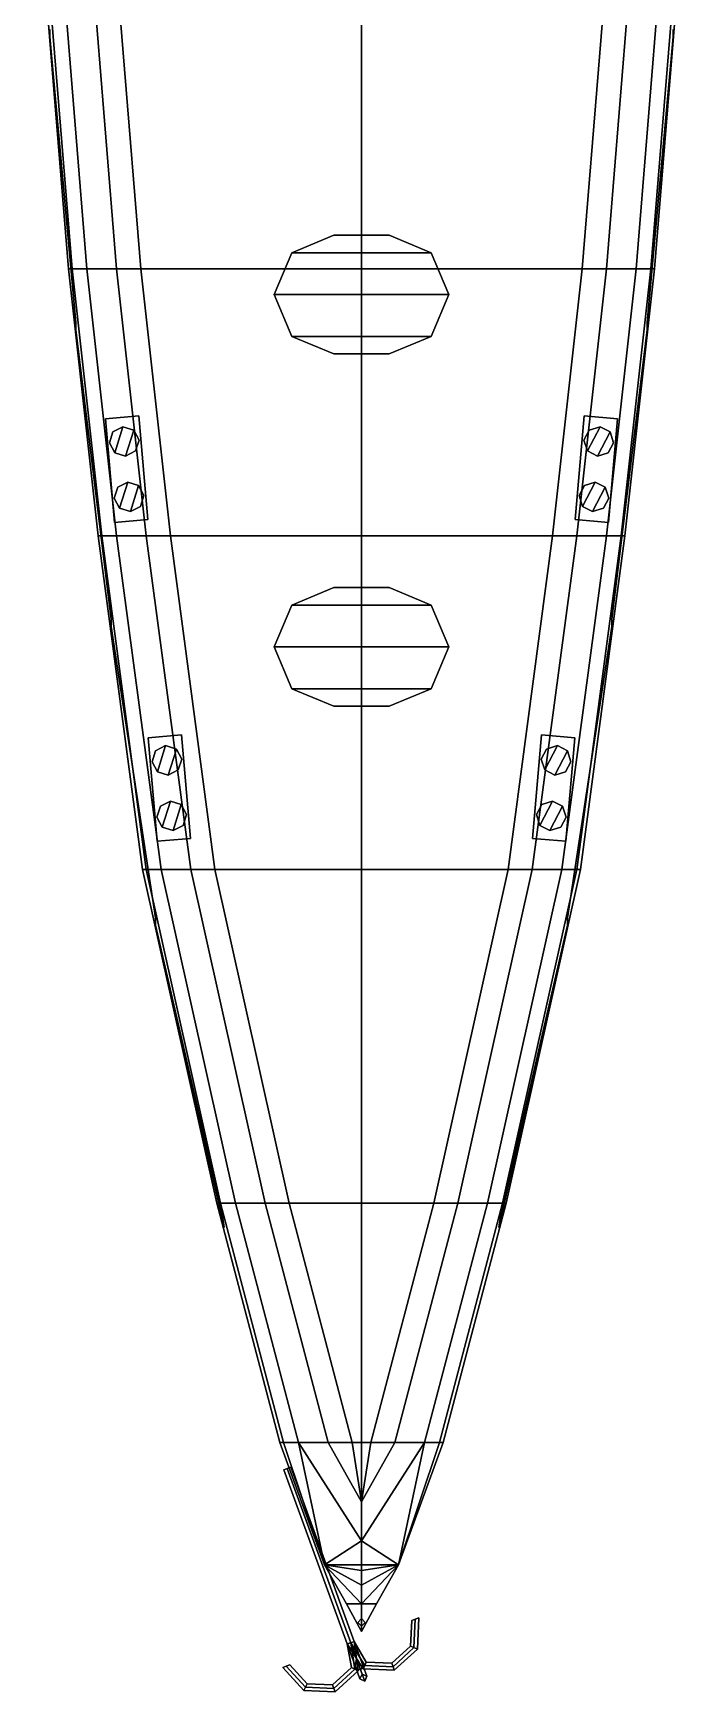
# Model space of a CAD drawing. Header units: millimetres. Extents: x -12 to 2, y -32 to 13.
# Drawn here: x -1.77 to 1.77, y -15.47 to -6.53 of the extents above; entities that cross this region are included whole.
import ezdxf

# ---------------------------------------------------------------- set-up
doc = ezdxf.new("R2010")
doc.units = ezdxf.units.MM
doc.layers.add('railings', color=6, linetype='Continuous')
doc.layers.add('underwater', color=1, linetype='Continuous')

msp = doc.modelspace()

# ---------------------------------------------------------------- linework, layer by layer
for points in [[(-1.77, -5.47), (-1.58, -7.8), (-1.58, -7.8, 0.9), (-1.77, -5.47, 0.9)], [(-1.77, -5.47, 0.9), (-1.58, -7.8, 0.9), (1.58, -7.8, 0.9), (1.77, -5.47, 0.9)], [(1.77, -5.47, 0.9), (1.58, -7.8, 0.9), (1.58, -7.8), (1.77, -5.47)], [(-0.3763, -7.7137, 1), (0.3763, -7.7137, 1), (0.15, -7.62, 1), (-0.15, -7.62, 1)], [(-0.3763, -7.7137, 1), (-0.15, -7.62, 1), (-0.15, -7.62, 0.9), (-0.3763, -7.7137, 0.9)], [(-0.15, -7.62, 1), (0.15, -7.62, 1), (0.15, -7.62, 0.9), (-0.15, -7.62, 0.9)], [(0.15, -7.62, 1), (0.3763, -7.7137, 1), (0.3763, -7.7137, 0.9), (0.15, -7.62, 0.9)], [(-0.47, -7.94, 1), (0.47, -7.94, 1), (0.3763, -7.7137, 1), (-0.3763, -7.7137, 1)], [(-0.47, -7.94, 1), (-0.3763, -7.7137, 1), (-0.3763, -7.7137, 0.9), (-0.47, -7.94, 0.9)], [(0.3763, -7.7137, 1), (0.47, -7.94, 1), (0.47, -7.94, 0.9), (0.3763, -7.7137, 0.9)], [(-1.58, -7.8), (-1.42, -9.24), (-1.42, -9.24, 0.9), (-1.58, -7.8, 0.9)], [(-1.58, -7.8, 0.9), (-1.42, -9.24, 0.9), (1.42, -9.24, 0.9), (1.58, -7.8, 0.9)], [(1.58, -7.8, 0.9), (1.42, -9.24, 0.9), (1.42, -9.24), (1.58, -7.8)], [(-0.3763, -8.1663, 1), (0.3763, -8.1663, 1), (0.47, -7.94, 1), (-0.47, -7.94, 1)], [(-0.3763, -8.1663, 1), (-0.47, -7.94, 1), (-0.47, -7.94, 0.9), (-0.3763, -8.1663, 0.9)], [(0.47, -7.94, 1), (0.3763, -8.1663, 1), (0.3763, -8.1663, 0.9), (0.47, -7.94, 0.9)], [(-0.15, -8.26, 1), (0.15, -8.26, 1), (0.3763, -8.1663, 1), (-0.3763, -8.1663, 1)], [(-0.15, -8.26, 1), (-0.3763, -8.1663, 1), (-0.3763, -8.1663, 0.9), (-0.15, -8.26, 0.9)], [(0.3763, -8.1663, 1), (0.15, -8.26, 1), (0.15, -8.26, 0.9), (0.3763, -8.1663, 0.9)], [(0.15, -8.26, 1), (-0.15, -8.26, 1), (-0.15, -8.26, 0.9), (0.15, -8.26, 0.9)], [(-1.38, -8.61, 0.93), (-1.3312, -9.1679, 0.93), (-1.1519, -9.1522, 0.93), (-1.2007, -8.5943, 0.93)], [(-1.2007, -8.5943, 0.93), (-1.2007, -8.5943, 0.9), (-1.38, -8.61, 0.9), (-1.38, -8.61, 0.93)], [(-1.38, -8.61, 0.9), (-1.3312, -9.1679, 0.9), (-1.3312, -9.1679, 0.93), (-1.38, -8.61, 0.93)], [(-1.3403, -8.6802, 1.03), (-1.3587, -8.7386, 1.03), (-1.3304, -8.7929, 1.03), (-1.286, -8.652, 1.03)], [(-1.286, -8.652, 0.93), (-1.3403, -8.6802, 0.93), (-1.3403, -8.6802, 1.03), (-1.286, -8.652, 1.03)], [(-1.286, -8.652, 1.03), (-1.3304, -8.7929, 1.03), (-1.272, -8.8114, 1.03), (-1.2276, -8.6704, 1.03)], [(-1.2276, -8.6704, 0.93), (-1.286, -8.652, 0.93), (-1.286, -8.652, 1.03), (-1.2276, -8.6704, 1.03)], [(-1.2276, -8.6704, 1.03), (-1.272, -8.8114, 1.03), (-1.2177, -8.7831, 1.03), (-1.1993, -8.7247, 1.03)], [(-1.1993, -8.7247, 0.93), (-1.2276, -8.6704, 0.93), (-1.2276, -8.6704, 1.03), (-1.1993, -8.7247, 1.03)], [(-1.1519, -9.1522, 0.93), (-1.1519, -9.1522, 0.9), (-1.2007, -8.5943, 0.9), (-1.2007, -8.5943, 0.93)], [(1.2007, -8.5943, 0.9), (1.1519, -9.1522, 0.9), (1.1519, -9.1522, 0.93), (1.2007, -8.5943, 0.93)], [(1.2007, -8.5943, 0.93), (1.1519, -9.1522, 0.93), (1.3312, -9.1679, 0.93), (1.38, -8.61, 0.93)], [(1.2276, -8.6704, 1.03), (1.1993, -8.7247, 1.03), (1.2177, -8.7831, 1.03), (1.286, -8.652, 1.03)], [(1.2276, -8.6704, 0.93), (1.1993, -8.7247, 0.93), (1.1993, -8.7247, 1.03), (1.2276, -8.6704, 1.03)], [(1.38, -8.61, 0.93), (1.38, -8.61, 0.9), (1.2007, -8.5943, 0.9), (1.2007, -8.5943, 0.93)], [(1.286, -8.652, 1.03), (1.2177, -8.7831, 1.03), (1.272, -8.8114, 1.03), (1.3403, -8.6802, 1.03)], [(1.286, -8.652, 0.93), (1.2276, -8.6704, 0.93), (1.2276, -8.6704, 1.03), (1.286, -8.652, 1.03)], [(1.3403, -8.6802, 0.93), (1.286, -8.652, 0.93), (1.286, -8.652, 1.03), (1.3403, -8.6802, 1.03)], [(1.3312, -9.1679, 0.93), (1.3312, -9.1679, 0.9), (1.38, -8.61, 0.9), (1.38, -8.61, 0.93)], [(-1.3403, -8.6802, 0.93), (-1.3587, -8.7386, 0.93), (-1.3587, -8.7386, 1.03), (-1.3403, -8.6802, 1.03)], [(-1.3587, -8.7386, 0.93), (-1.3304, -8.7929, 0.93), (-1.3304, -8.7929, 1.03), (-1.3587, -8.7386, 1.03)], [(-1.2177, -8.7831, 0.93), (-1.1993, -8.7247, 0.93), (-1.1993, -8.7247, 1.03), (-1.2177, -8.7831, 1.03)], [(1.1993, -8.7247, 0.93), (1.2177, -8.7831, 0.93), (1.2177, -8.7831, 1.03), (1.1993, -8.7247, 1.03)], [(1.3403, -8.6802, 1.03), (1.272, -8.8114, 1.03), (1.3304, -8.7929, 1.03), (1.3587, -8.7386, 1.03)], [(1.3304, -8.7929, 0.93), (1.3587, -8.7386, 0.93), (1.3587, -8.7386, 1.03), (1.3304, -8.7929, 1.03)], [(1.3587, -8.7386, 0.93), (1.3403, -8.6802, 0.93), (1.3403, -8.6802, 1.03), (1.3587, -8.7386, 1.03)], [(-1.3304, -8.7929, 0.93), (-1.272, -8.8114, 0.93), (-1.272, -8.8114, 1.03), (-1.3304, -8.7929, 1.03)], [(-1.272, -8.8114, 0.93), (-1.2177, -8.7831, 0.93), (-1.2177, -8.7831, 1.03), (-1.272, -8.8114, 1.03)], [(1.2177, -8.7831, 0.93), (1.272, -8.8114, 0.93), (1.272, -8.8114, 1.03), (1.2177, -8.7831, 1.03)], [(1.272, -8.8114, 0.93), (1.3304, -8.7929, 0.93), (1.3304, -8.7929, 1.03), (1.272, -8.8114, 1.03)], [(-1.3141, -8.9791, 1.03), (-1.3326, -9.0375, 1.03), (-1.3043, -9.0918, 1.03), (-1.2598, -8.9508, 1.03)], [(-1.3141, -8.9791, 0.93), (-1.3326, -9.0375, 0.93), (-1.3326, -9.0375, 1.03), (-1.3141, -8.9791, 1.03)], [(-1.2598, -8.9508, 0.93), (-1.3141, -8.9791, 0.93), (-1.3141, -8.9791, 1.03), (-1.2598, -8.9508, 1.03)], [(-1.2598, -8.9508, 1.03), (-1.3043, -9.0918, 1.03), (-1.2459, -9.1102, 1.03), (-1.2014, -8.9692, 1.03)], [(-1.2014, -8.9692, 0.93), (-1.2598, -8.9508, 0.93), (-1.2598, -8.9508, 1.03), (-1.2014, -8.9692, 1.03)], [(-1.2014, -8.9692, 1.03), (-1.2459, -9.1102, 1.03), (-1.1916, -9.0819, 1.03), (-1.1732, -9.0235, 1.03)], [(-1.1732, -9.0235, 0.93), (-1.2014, -8.9692, 0.93), (-1.2014, -8.9692, 1.03), (-1.1732, -9.0235, 1.03)], [(-1.1916, -9.0819, 0.93), (-1.1732, -9.0235, 0.93), (-1.1732, -9.0235, 1.03), (-1.1916, -9.0819, 1.03)], [(1.2014, -8.9692, 1.03), (1.1732, -9.0235, 1.03), (1.1916, -9.0819, 1.03), (1.2598, -8.9508, 1.03)], [(1.2014, -8.9692, 0.93), (1.1732, -9.0235, 0.93), (1.1732, -9.0235, 1.03), (1.2014, -8.9692, 1.03)], [(1.1732, -9.0235, 0.93), (1.1916, -9.0819, 0.93), (1.1916, -9.0819, 1.03), (1.1732, -9.0235, 1.03)], [(1.2598, -8.9508, 1.03), (1.1916, -9.0819, 1.03), (1.2459, -9.1102, 1.03), (1.3141, -8.9791, 1.03)], [(1.2598, -8.9508, 0.93), (1.2014, -8.9692, 0.93), (1.2014, -8.9692, 1.03), (1.2598, -8.9508, 1.03)], [(1.3141, -8.9791, 1.03), (1.2459, -9.1102, 1.03), (1.3043, -9.0918, 1.03), (1.3326, -9.0375, 1.03)], [(1.3141, -8.9791, 0.93), (1.2598, -8.9508, 0.93), (1.2598, -8.9508, 1.03), (1.3141, -8.9791, 1.03)], [(1.3326, -9.0375, 0.93), (1.3141, -8.9791, 0.93), (1.3141, -8.9791, 1.03), (1.3326, -9.0375, 1.03)], [(-1.3326, -9.0375, 0.93), (-1.3043, -9.0918, 0.93), (-1.3043, -9.0918, 1.03), (-1.3326, -9.0375, 1.03)], [(-1.3043, -9.0918, 0.93), (-1.2459, -9.1102, 0.93), (-1.2459, -9.1102, 1.03), (-1.3043, -9.0918, 1.03)], [(-1.2459, -9.1102, 0.93), (-1.1916, -9.0819, 0.93), (-1.1916, -9.0819, 1.03), (-1.2459, -9.1102, 1.03)], [(1.1916, -9.0819, 0.93), (1.2459, -9.1102, 0.93), (1.2459, -9.1102, 1.03), (1.1916, -9.0819, 1.03)], [(1.2459, -9.1102, 0.93), (1.3043, -9.0918, 0.93), (1.3043, -9.0918, 1.03), (1.2459, -9.1102, 1.03)], [(1.3043, -9.0918, 0.93), (1.3326, -9.0375, 0.93), (1.3326, -9.0375, 1.03), (1.3043, -9.0918, 1.03)], [(-1.3312, -9.1679, 0.93), (-1.3312, -9.1679, 0.9), (-1.1519, -9.1522, 0.9), (-1.1519, -9.1522, 0.93)], [(1.1519, -9.1522, 0.93), (1.1519, -9.1522, 0.9), (1.3312, -9.1679, 0.9), (1.3312, -9.1679, 0.93)], [(-1.42, -9.24), (-1.18, -11.04), (-1.18, -11.04, 0.9), (-1.42, -9.24, 0.9)], [(-1.42, -9.24, 0.9), (-1.18, -11.04, 0.9), (1.18, -11.04, 0.9), (1.42, -9.24, 0.9)], [(1.42, -9.24, 0.9), (1.18, -11.04, 0.9), (1.18, -11.04), (1.42, -9.24)], [(-0.3763, -9.6137, 1), (-0.15, -9.52, 1), (-0.15, -9.52, 0.9), (-0.3763, -9.6137, 0.9)], [(-0.3763, -9.6137, 1), (0.3763, -9.6137, 1), (0.15, -9.52, 1), (-0.15, -9.52, 1)], [(-0.15, -9.52, 1), (0.15, -9.52, 1), (0.15, -9.52, 0.9), (-0.15, -9.52, 0.9)], [(0.15, -9.52, 1), (0.3763, -9.6137, 1), (0.3763, -9.6137, 0.9), (0.15, -9.52, 0.9)], [(-0.47, -9.84, 1), (-0.3763, -9.6137, 1), (-0.3763, -9.6137, 0.9), (-0.47, -9.84, 0.9)], [(-0.47, -9.84, 1), (0.47, -9.84, 1), (0.3763, -9.6137, 1), (-0.3763, -9.6137, 1)], [(0.3763, -9.6137, 1), (0.47, -9.84, 1), (0.47, -9.84, 0.9), (0.3763, -9.6137, 0.9)], [(-0.3763, -10.0663, 1), (-0.47, -9.84, 1), (-0.47, -9.84, 0.9), (-0.3763, -10.0663, 0.9)], [(-0.3763, -10.0663, 1), (0.3763, -10.0663, 1), (0.47, -9.84, 1), (-0.47, -9.84, 1)], [(0.47, -9.84, 1), (0.3763, -10.0663, 1), (0.3763, -10.0663, 0.9), (0.47, -9.84, 0.9)], [(-0.15, -10.16, 1), (-0.3763, -10.0663, 1), (-0.3763, -10.0663, 0.9), (-0.15, -10.16, 0.9)], [(-0.15, -10.16, 1), (0.15, -10.16, 1), (0.3763, -10.0663, 1), (-0.3763, -10.0663, 1)], [(0.3763, -10.0663, 1), (0.15, -10.16, 1), (0.15, -10.16, 0.9), (0.3763, -10.0663, 0.9)], [(0.15, -10.16, 1), (-0.15, -10.16, 1), (-0.15, -10.16, 0.9), (0.15, -10.16, 0.9)], [(-1.15, -10.33, 0.93), (-1.1012, -10.8879, 0.93), (-0.9219, -10.8722, 0.93), (-0.9707, -10.3143, 0.93)], [(-0.9707, -10.3143, 0.93), (-0.9707, -10.3143, 0.9), (-1.15, -10.33, 0.9), (-1.15, -10.33, 0.93)], [(-1.15, -10.33, 0.9), (-1.1012, -10.8879, 0.9), (-1.1012, -10.8879, 0.93), (-1.15, -10.33, 0.93)], [(-1.1103, -10.4002, 1.03), (-1.1287, -10.4586, 1.03), (-1.1004, -10.5129, 1.03), (-1.056, -10.372, 1.03)], [(-1.056, -10.372, 0.93), (-1.1103, -10.4002, 0.93), (-1.1103, -10.4002, 1.03), (-1.056, -10.372, 1.03)], [(-1.056, -10.372, 1.03), (-1.1004, -10.5129, 1.03), (-1.042, -10.5314, 1.03), (-0.9976, -10.3904, 1.03)], [(-0.9976, -10.3904, 0.93), (-1.056, -10.372, 0.93), (-1.056, -10.372, 1.03), (-0.9976, -10.3904, 1.03)], [(-0.9219, -10.8722, 0.93), (-0.9219, -10.8722, 0.9), (-0.9707, -10.3143, 0.9), (-0.9707, -10.3143, 0.93)], [(0.9707, -10.3143, 0.9), (0.9219, -10.8722, 0.9), (0.9219, -10.8722, 0.93), (0.9707, -10.3143, 0.93)], [(0.9707, -10.3143, 0.93), (0.9219, -10.8722, 0.93), (1.1012, -10.8879, 0.93), (1.15, -10.33, 0.93)], [(0.9976, -10.3904, 1.03), (0.9693, -10.4447, 1.03), (0.9877, -10.5031, 1.03), (1.056, -10.372, 1.03)], [(1.15, -10.33, 0.93), (1.15, -10.33, 0.9), (0.9707, -10.3143, 0.9), (0.9707, -10.3143, 0.93)], [(1.056, -10.372, 1.03), (0.9877, -10.5031, 1.03), (1.042, -10.5314, 1.03), (1.1103, -10.4002, 1.03)], [(1.056, -10.372, 0.93), (0.9976, -10.3904, 0.93), (0.9976, -10.3904, 1.03), (1.056, -10.372, 1.03)], [(1.1103, -10.4002, 0.93), (1.056, -10.372, 0.93), (1.056, -10.372, 1.03), (1.1103, -10.4002, 1.03)], [(1.1012, -10.8879, 0.93), (1.1012, -10.8879, 0.9), (1.15, -10.33, 0.9), (1.15, -10.33, 0.93)], [(-1.1103, -10.4002, 0.93), (-1.1287, -10.4586, 0.93), (-1.1287, -10.4586, 1.03), (-1.1103, -10.4002, 1.03)], [(-1.1287, -10.4586, 0.93), (-1.1004, -10.5129, 0.93), (-1.1004, -10.5129, 1.03), (-1.1287, -10.4586, 1.03)], [(-0.9976, -10.3904, 1.03), (-1.042, -10.5314, 1.03), (-0.9877, -10.5031, 1.03), (-0.9693, -10.4447, 1.03)], [(-0.9693, -10.4447, 0.93), (-0.9976, -10.3904, 0.93), (-0.9976, -10.3904, 1.03), (-0.9693, -10.4447, 1.03)], [(-0.9877, -10.5031, 0.93), (-0.9693, -10.4447, 0.93), (-0.9693, -10.4447, 1.03), (-0.9877, -10.5031, 1.03)], [(0.9976, -10.3904, 0.93), (0.9693, -10.4447, 0.93), (0.9693, -10.4447, 1.03), (0.9976, -10.3904, 1.03)], [(0.9693, -10.4447, 0.93), (0.9877, -10.5031, 0.93), (0.9877, -10.5031, 1.03), (0.9693, -10.4447, 1.03)], [(1.1103, -10.4002, 1.03), (1.042, -10.5314, 1.03), (1.1004, -10.5129, 1.03), (1.1287, -10.4586, 1.03)], [(1.1004, -10.5129, 0.93), (1.1287, -10.4586, 0.93), (1.1287, -10.4586, 1.03), (1.1004, -10.5129, 1.03)], [(1.1287, -10.4586, 0.93), (1.1103, -10.4002, 0.93), (1.1103, -10.4002, 1.03), (1.1287, -10.4586, 1.03)], [(-1.1004, -10.5129, 0.93), (-1.042, -10.5314, 0.93), (-1.042, -10.5314, 1.03), (-1.1004, -10.5129, 1.03)], [(-1.042, -10.5314, 0.93), (-0.9877, -10.5031, 0.93), (-0.9877, -10.5031, 1.03), (-1.042, -10.5314, 1.03)], [(0.9877, -10.5031, 0.93), (1.042, -10.5314, 0.93), (1.042, -10.5314, 1.03), (0.9877, -10.5031, 1.03)], [(1.042, -10.5314, 0.93), (1.1004, -10.5129, 0.93), (1.1004, -10.5129, 1.03), (1.042, -10.5314, 1.03)], [(-1.0841, -10.6991, 1.03), (-1.1026, -10.7575, 1.03), (-1.0743, -10.8118, 1.03), (-1.0298, -10.6708, 1.03)], [(-1.0841, -10.6991, 0.93), (-1.1026, -10.7575, 0.93), (-1.1026, -10.7575, 1.03), (-1.0841, -10.6991, 1.03)], [(-1.0298, -10.6708, 0.93), (-1.0841, -10.6991, 0.93), (-1.0841, -10.6991, 1.03), (-1.0298, -10.6708, 1.03)], [(-1.0298, -10.6708, 1.03), (-1.0743, -10.8118, 1.03), (-1.0159, -10.8302, 1.03), (-0.9714, -10.6892, 1.03)], [(-0.9714, -10.6892, 0.93), (-1.0298, -10.6708, 0.93), (-1.0298, -10.6708, 1.03), (-0.9714, -10.6892, 1.03)], [(-0.9714, -10.6892, 1.03), (-1.0159, -10.8302, 1.03), (-0.9616, -10.8019, 1.03), (-0.9432, -10.7435, 1.03)], [(-0.9432, -10.7435, 0.93), (-0.9714, -10.6892, 0.93), (-0.9714, -10.6892, 1.03), (-0.9432, -10.7435, 1.03)], [(0.9714, -10.6892, 1.03), (0.9432, -10.7435, 1.03), (0.9616, -10.8019, 1.03), (1.0298, -10.6708, 1.03)], [(0.9714, -10.6892, 0.93), (0.9432, -10.7435, 0.93), (0.9432, -10.7435, 1.03), (0.9714, -10.6892, 1.03)], [(1.0298, -10.6708, 1.03), (0.9616, -10.8019, 1.03), (1.0159, -10.8302, 1.03), (1.0841, -10.6991, 1.03)], [(1.0298, -10.6708, 0.93), (0.9714, -10.6892, 0.93), (0.9714, -10.6892, 1.03), (1.0298, -10.6708, 1.03)], [(1.0841, -10.6991, 1.03), (1.0159, -10.8302, 1.03), (1.0743, -10.8118, 1.03), (1.1026, -10.7575, 1.03)], [(1.0841, -10.6991, 0.93), (1.0298, -10.6708, 0.93), (1.0298, -10.6708, 1.03), (1.0841, -10.6991, 1.03)], [(1.1026, -10.7575, 0.93), (1.0841, -10.6991, 0.93), (1.0841, -10.6991, 1.03), (1.1026, -10.7575, 1.03)], [(-1.1026, -10.7575, 0.93), (-1.0743, -10.8118, 0.93), (-1.0743, -10.8118, 1.03), (-1.1026, -10.7575, 1.03)], [(-1.0743, -10.8118, 0.93), (-1.0159, -10.8302, 0.93), (-1.0159, -10.8302, 1.03), (-1.0743, -10.8118, 1.03)], [(-1.0159, -10.8302, 0.93), (-0.9616, -10.8019, 0.93), (-0.9616, -10.8019, 1.03), (-1.0159, -10.8302, 1.03)], [(-0.9616, -10.8019, 0.93), (-0.9432, -10.7435, 0.93), (-0.9432, -10.7435, 1.03), (-0.9616, -10.8019, 1.03)], [(0.9432, -10.7435, 0.93), (0.9616, -10.8019, 0.93), (0.9616, -10.8019, 1.03), (0.9432, -10.7435, 1.03)], [(0.9616, -10.8019, 0.93), (1.0159, -10.8302, 0.93), (1.0159, -10.8302, 1.03), (0.9616, -10.8019, 1.03)], [(1.0159, -10.8302, 0.93), (1.0743, -10.8118, 0.93), (1.0743, -10.8118, 1.03), (1.0159, -10.8302, 1.03)], [(1.0743, -10.8118, 0.93), (1.1026, -10.7575, 0.93), (1.1026, -10.7575, 1.03), (1.0743, -10.8118, 1.03)], [(-1.1012, -10.8879, 0.93), (-1.1012, -10.8879, 0.9), (-0.9219, -10.8722, 0.9), (-0.9219, -10.8722, 0.93)], [(0.9219, -10.8722, 0.93), (0.9219, -10.8722, 0.9), (1.1012, -10.8879, 0.9), (1.1012, -10.8879, 0.93)], [(-0.78, -12.84, 0.92), (0.78, -12.84, 0.92), (1.18, -11.04, 0.9), (-1.18, -11.04, 0.9)], [(-1.18, -11.04), (-0.78, -12.84), (-0.78, -12.84, 0.92), (-1.18, -11.04, 0.9)], [(1.18, -11.04, 0.9), (0.78, -12.84, 0.92), (0.78, -12.84), (1.18, -11.04)], [(-0.44, -14.13, 1), (0.44, -14.13, 1), (0.78, -12.84, 0.92), (-0.78, -12.84, 0.92)], [(-0.78, -12.84), (-0.44, -14.13), (-0.44, -14.13, 1), (-0.78, -12.84, 0.92)], [(0.78, -12.84, 0.92), (0.44, -14.13, 1), (0.44, -14.13), (0.78, -12.84)], [(-0.44, -14.13), (-0.2, -14.79), (-0.2, -14.79, 1), (-0.44, -14.13, 1)], [(-0.44, -14.13, 1), (-0.2, -14.79, 1), (0.2, -14.79, 1), (0.44, -14.13, 1)], [(0.44, -14.13, 1), (0.2, -14.79, 1), (0.2, -14.79), (0.44, -14.13)], [(-0.3812, -14.2632, 0.7002), (-0.4, -14.27, 0.6802), (-0.4188, -14.2768, 0.7002), (-0.4, -14.27, 0.7202)], [(-0.4188, -14.2768, 0.7002), (-0.4, -14.27, 0.6802), (-0.058, -15.2097, 0.6802), (-0.0768, -15.2165, 0.7002)], [(-0.4, -14.27, 0.7202), (-0.4188, -14.2768, 0.7002), (-0.0768, -15.2165, 0.7002), (-0.058, -15.2097, 0.7202)], [(-0.4, -14.27, 0.6802), (-0.3812, -14.2632, 0.7002), (-0.0392, -15.2029, 0.7002), (-0.058, -15.2097, 0.6802)], [(-0.3812, -14.2632, 0.7002), (-0.4, -14.27, 0.7202), (-0.058, -15.2097, 0.7202), (-0.0392, -15.2029, 0.7002)], [(-0.08, -15, 1), (0.08, -15, 1), (0.2, -14.79, 1), (-0.2, -14.79, 1)], [(-0.2, -14.79), (0, -15), (-0.08, -15, 1), (-0.2, -14.79, 1)], [(0.2, -14.79, 1), (0.08, -15, 1), (0, -15), (0.2, -14.79)], [(0, -15.15, 1), (0, -15.15, 1), (0.08, -15, 1), (-0.08, -15, 1)], [(0, -15), (0, -15), (0, -15.15, 1), (-0.08, -15, 1)], [(0.08, -15, 1), (0, -15.15, 1), (0, -15)], [(0, -15.08, 1), (-0.02, -15.1, 1), (-0.02, -15.1, 2.87), (0, -15.08, 2.87)], [(-0.02, -15.1, 2.87), (0, -15.12, 2.87), (0.02, -15.1, 2.87), (0, -15.08, 2.87)], [(-0.02, -15.1, 1), (0, -15.12, 1), (0, -15.12, 2.87), (-0.02, -15.1, 2.87)], [(0.02, -15.1, 1), (0, -15.08, 1), (0, -15.08, 2.87), (0.02, -15.1, 2.87)], [(0, -15.12, 1), (0.02, -15.1, 1), (0.02, -15.1, 2.87), (0, -15.12, 2.87)], [(0.2897, -15.0831, 0.7202), (0.2709, -15.09, 0.7002), (0.2649, -15.2276, 0.7002), (0.283, -15.2361, 0.7202)], [(0.2709, -15.09, 0.7002), (0.2897, -15.0831, 0.6802), (0.283, -15.2361, 0.6802), (0.2649, -15.2276, 0.7002)], [(0.2897, -15.0831, 0.6802), (0.2709, -15.09, 0.7002), (0.2897, -15.0831, 0.7202), (0.3085, -15.0763, 0.7002)], [(0.2897, -15.0831, 0.6802), (0.3085, -15.0763, 0.7002), (0.3012, -15.2445, 0.7002), (0.283, -15.2361, 0.6802)], [(0.3085, -15.0763, 0.7002), (0.2897, -15.0831, 0.7202), (0.283, -15.2361, 0.7202), (0.3012, -15.2445, 0.7002)], [(-0.0768, -15.2165, 0.3302), (-0.058, -15.2097, 0.3502), (-0.0392, -15.2029, 0.3302), (-0.058, -15.2097, 0.3102)], [(-0.0392, -15.2029, 1.0702), (-0.058, -15.2097, 1.0502), (-0.0768, -15.2165, 1.0702), (-0.058, -15.2097, 1.0902)], [(-0.0392, -15.2029, 0.3302), (-0.058, -15.2097, 0.3502), (-0.0144, -15.3293, 0.4029), (0.0092, -15.3357, 0.3888)], [(-0.058, -15.2097, 0.3102), (-0.0392, -15.2029, 0.3302), (0.0092, -15.3357, 0.3888), (-0.0048, -15.3559, 0.3746)], [(0.0172, -15.3328, 0.7202), (0.0257, -15.3147, 0.7002), (-0.0392, -15.2029, 0.7002), (-0.058, -15.2097, 0.7202)], [(0.0257, -15.3147, 0.7002), (0.0172, -15.3328, 0.6802), (-0.058, -15.2097, 0.6802), (-0.0392, -15.2029, 0.7002)], [(0.0092, -15.3357, 0.6716), (-0.0144, -15.3293, 0.6575), (-0.058, -15.2097, 0.6802), (-0.0392, -15.2029, 0.7002)], [(-0.0048, -15.3559, 0.6857), (0.0092, -15.3357, 0.6716), (-0.0392, -15.2029, 0.7002), (-0.058, -15.2097, 0.7202)], [(-0.0183, -15.3608, 0.7002), (-0.0365, -15.3524, 0.6802), (-0.058, -15.2097, 0.6802), (-0.0392, -15.2029, 0.7002)], [(-0.0144, -15.3293, 0.7429), (0.0092, -15.3357, 0.7288), (-0.0392, -15.2029, 0.7002), (-0.058, -15.2097, 0.7202)], [(-0.0392, -15.2029, 1.0702), (-0.058, -15.2097, 1.0902), (-0.0048, -15.3559, 1.0257), (0.0092, -15.3357, 1.0116)], [(-0.058, -15.2097, 1.0502), (-0.0392, -15.2029, 1.0702), (0.0092, -15.3357, 1.0116), (-0.0144, -15.3293, 0.9975)], [(-0.0365, -15.3524, 0.7202), (-0.0183, -15.3608, 0.7002), (-0.0392, -15.2029, 0.7002), (-0.0271, -15.2946, 0.7002)], [(-0.058, -15.2097, 0.3502), (-0.0768, -15.2165, 0.3302), (-0.0284, -15.3494, 0.3888), (-0.0144, -15.3293, 0.4029)], [(-0.0768, -15.2165, 0.3302), (-0.058, -15.2097, 0.3102), (-0.0048, -15.3559, 0.3746), (-0.0284, -15.3494, 0.3888)], [(0.0172, -15.3328, 0.6802), (0.0088, -15.3509, 0.7002), (-0.0768, -15.2165, 0.7002), (-0.058, -15.2097, 0.6802)], [(0.0088, -15.3509, 0.7002), (0.0172, -15.3328, 0.7202), (-0.058, -15.2097, 0.7202), (-0.0768, -15.2165, 0.7002)], [(-0.0144, -15.3293, 0.6575), (-0.0284, -15.3494, 0.6716), (-0.0768, -15.2165, 0.7002), (-0.058, -15.2097, 0.6802)], [(-0.0284, -15.3494, 0.6716), (-0.0048, -15.3559, 0.6857), (-0.058, -15.2097, 0.7202), (-0.0768, -15.2165, 0.7002)], [(-0.0365, -15.3524, 0.6802), (-0.0546, -15.3439, 0.7002), (-0.0768, -15.2165, 0.7002), (-0.058, -15.2097, 0.6802)], [(-0.0048, -15.3559, 0.7146), (-0.0284, -15.3494, 0.7288), (-0.0768, -15.2165, 0.7002), (-0.058, -15.2097, 0.6802)], [(-0.0284, -15.3494, 0.7288), (-0.0144, -15.3293, 0.7429), (-0.058, -15.2097, 0.7202), (-0.0768, -15.2165, 0.7002)], [(-0.058, -15.2097, 1.0902), (-0.0768, -15.2165, 1.0702), (-0.0284, -15.3494, 1.0116), (-0.0048, -15.3559, 1.0257)], [(-0.0768, -15.2165, 1.0702), (-0.058, -15.2097, 1.0502), (-0.0144, -15.3293, 0.9975), (-0.0284, -15.3494, 1.0116)], [(-0.0546, -15.3439, 0.7002), (-0.0365, -15.3524, 0.7202), (-0.0271, -15.2946, 0.7002), (-0.0768, -15.2165, 0.7002)], [(0.0092, -15.3357, 0.7288), (-0.0048, -15.3559, 0.7146), (-0.058, -15.2097, 0.6802), (-0.0053, -15.2959, 0.7202)], [(0.283, -15.2361, 0.7202), (0.2649, -15.2276, 0.7002), (0.1633, -15.3207, 0.7002), (0.1702, -15.3395, 0.7202)], [(0.2649, -15.2276, 0.7002), (0.283, -15.2361, 0.6802), (0.1702, -15.3395, 0.6802), (0.1633, -15.3207, 0.7002)], [(0.283, -15.2361, 0.6802), (0.3012, -15.2445, 0.7002), (0.177, -15.3583, 0.7002), (0.1702, -15.3395, 0.6802)], [(0.3012, -15.2445, 0.7002), (0.283, -15.2361, 0.7202), (0.1702, -15.3395, 0.7202), (0.177, -15.3583, 0.7002)], [(-0.4057, -15.3362, 0.7202), (-0.3869, -15.3294, 0.7002), (-0.4057, -15.3362, 0.6802), (-0.4245, -15.3431, 0.7002)], [(-0.4057, -15.3362, 0.7202), (-0.4245, -15.3431, 0.7002), (-0.3107, -15.4672, 0.7002), (-0.3023, -15.4491, 0.7202)], [(-0.4245, -15.3431, 0.7002), (-0.4057, -15.3362, 0.6802), (-0.3023, -15.4491, 0.6802), (-0.3107, -15.4672, 0.7002)], [(-0.4057, -15.3362, 0.6802), (-0.3869, -15.3294, 0.7002), (-0.2938, -15.431, 0.7002), (-0.3023, -15.4491, 0.6802)], [(-0.3869, -15.3294, 0.7002), (-0.4057, -15.3362, 0.7202), (-0.3023, -15.4491, 0.7202), (-0.2938, -15.431, 0.7002)], [(-0.1493, -15.4558, 0.6802), (-0.1562, -15.437, 0.7002), (-0.0546, -15.3439, 0.7002), (-0.0365, -15.3524, 0.6802)], [(-0.1562, -15.437, 0.7002), (-0.1493, -15.4558, 0.7202), (-0.0365, -15.3524, 0.7202), (-0.0546, -15.3439, 0.7002)], [(-0.1493, -15.4558, 0.7202), (-0.1425, -15.4746, 0.7002), (-0.0183, -15.3608, 0.7002), (-0.0365, -15.3524, 0.7202)], [(-0.1425, -15.4746, 0.7002), (-0.1493, -15.4558, 0.6802), (-0.0365, -15.3524, 0.6802), (-0.0183, -15.3608, 0.7002)], [(-0.0144, -15.3293, 0.4029), (-0.0284, -15.3494, 0.3888), (-0.0084, -15.4045, 0.5302), (0.0036, -15.3788, 0.5302)], [(-0.0084, -15.4045, 0.8702), (0.0036, -15.3788, 0.8702), (-0.0144, -15.3293, 0.7429), (-0.0284, -15.3494, 0.7288)], [(0.0036, -15.3788, 0.5302), (-0.0084, -15.4045, 0.5302), (-0.0284, -15.3494, 0.6716), (-0.0144, -15.3293, 0.6575)], [(-0.0284, -15.3494, 1.0116), (-0.0144, -15.3293, 0.9975), (0.0036, -15.3788, 0.8702), (-0.0084, -15.4045, 0.8702)], [(-0.0284, -15.3494, 0.3888), (-0.0048, -15.3559, 0.3746), (0.0173, -15.4164, 0.5302), (-0.0084, -15.4045, 0.5302)], [(0.0173, -15.4164, 0.8702), (-0.0084, -15.4045, 0.8702), (-0.0284, -15.3494, 0.7288), (-0.0048, -15.3559, 0.7146)], [(-0.0084, -15.4045, 0.5302), (0.0173, -15.4164, 0.5302), (-0.0048, -15.3559, 0.6857), (-0.0284, -15.3494, 0.6716)], [(-0.0048, -15.3559, 1.0257), (-0.0284, -15.3494, 1.0116), (-0.0084, -15.4045, 0.8702), (0.0173, -15.4164, 0.8702)], [(0.0092, -15.3357, 0.3888), (-0.0144, -15.3293, 0.4029), (0.0036, -15.3788, 0.5302), (0.0292, -15.3908, 0.5302)], [(0.0036, -15.3788, 0.8702), (0.0292, -15.3908, 0.8702), (0.0092, -15.3357, 0.7288), (-0.0144, -15.3293, 0.7429)], [(0.0292, -15.3908, 0.5302), (0.0036, -15.3788, 0.5302), (-0.0144, -15.3293, 0.6575), (0.0092, -15.3357, 0.6716)], [(-0.0144, -15.3293, 0.9975), (0.0092, -15.3357, 1.0116), (0.0292, -15.3908, 0.8702), (0.0036, -15.3788, 0.8702)], [(-0.0048, -15.3559, 0.3746), (0.0092, -15.3357, 0.3888), (0.0292, -15.3908, 0.5302), (0.0173, -15.4164, 0.5302)], [(0.0292, -15.3908, 0.8702), (0.0173, -15.4164, 0.8702), (-0.0048, -15.3559, 0.7146), (0.0092, -15.3357, 0.7288)], [(0.0173, -15.4164, 0.5302), (0.0292, -15.3908, 0.5302), (0.0092, -15.3357, 0.6716), (-0.0048, -15.3559, 0.6857)], [(0.0092, -15.3357, 1.0116), (-0.0048, -15.3559, 1.0257), (0.0173, -15.4164, 0.8702), (0.0292, -15.3908, 0.8702)], [(0.1702, -15.3395, 0.6802), (0.177, -15.3583, 0.7002), (0.0088, -15.3509, 0.7002), (0.0172, -15.3328, 0.6802)], [(0.177, -15.3583, 0.7002), (0.1702, -15.3395, 0.7202), (0.0172, -15.3328, 0.7202), (0.0088, -15.3509, 0.7002)], [(0.1702, -15.3395, 0.7202), (0.1633, -15.3207, 0.7002), (0.0257, -15.3147, 0.7002), (0.0172, -15.3328, 0.7202)], [(0.1633, -15.3207, 0.7002), (0.1702, -15.3395, 0.6802), (0.0172, -15.3328, 0.6802), (0.0257, -15.3147, 0.7002)], [(-0.3023, -15.4491, 0.7202), (-0.3107, -15.4672, 0.7002), (-0.1425, -15.4746, 0.7002), (-0.1493, -15.4558, 0.7202)], [(-0.3107, -15.4672, 0.7002), (-0.3023, -15.4491, 0.6802), (-0.1493, -15.4558, 0.6802), (-0.1425, -15.4746, 0.7002)], [(-0.3023, -15.4491, 0.6802), (-0.2938, -15.431, 0.7002), (-0.1562, -15.437, 0.7002), (-0.1493, -15.4558, 0.6802)], [(-0.2938, -15.431, 0.7002), (-0.3023, -15.4491, 0.7202), (-0.1493, -15.4558, 0.7202), (-0.1562, -15.437, 0.7002)]]:
    msp.add_3dface(points)
at = {"layer": 'railings'}
for points in [[(0, -1.7197, 5.2464), (0, -1.7151, 5.2972), (0, -15.08, 2.84), (0, -15.08, 2.79)], [(0, -15.08, 2.79), (0, -15.08, 2.84), (0, -1.7151, 5.2972), (0, -1.7197, 5.2464)], [(-1.68, -6.51, 1.68), (-1.68, -6.55, 1.68), (-1.68, -6.55, 0.9), (-1.68, -6.51, 0.9)], [(-1.68, -6.51, 0.9), (-1.68, -6.55, 0.9), (-1.68, -6.55, 1.68), (-1.68, -6.51, 1.68)], [(1.68, -6.51, 0.9), (1.68, -6.55, 0.9), (1.68, -6.55, 1.68), (1.68, -6.51, 1.68)], [(1.68, -6.51, 1.68), (1.68, -6.55, 1.68), (1.68, -6.55, 0.9), (1.68, -6.51, 0.9)], [(-1.54, -8.09, 1.26), (-1.54, -8.09, 1.3), (-1.68, -6.55, 1.3), (-1.68, -6.55, 1.26)], [(-1.68, -6.55, 1.26), (-1.68, -6.55, 1.3), (-1.54, -8.09, 1.3), (-1.54, -8.09, 1.26)], [(-1.54, -8.09, 1.64), (-1.54, -8.09, 1.68), (-1.68, -6.55, 1.68), (-1.68, -6.55, 1.64)], [(-1.68, -6.55, 1.64), (-1.68, -6.55, 1.68), (-1.54, -8.09, 1.68), (-1.54, -8.09, 1.64)], [(1.54, -8.09, 1.64), (1.54, -8.09, 1.68), (1.68, -6.55, 1.68), (1.68, -6.55, 1.64)], [(1.68, -6.55, 1.64), (1.68, -6.55, 1.68), (1.54, -8.09, 1.68), (1.54, -8.09, 1.64)], [(1.54, -8.09, 1.26), (1.54, -8.09, 1.3), (1.68, -6.55, 1.3), (1.68, -6.55, 1.26)], [(1.68, -6.55, 1.26), (1.68, -6.55, 1.3), (1.54, -8.09, 1.3), (1.54, -8.09, 1.26)], [(-1.54, -8.09, 0.9), (-1.54, -8.13, 0.9), (-1.54, -8.13, 1.68), (-1.54, -8.09, 1.68)], [(-1.54, -8.09, 1.68), (-1.54, -8.13, 1.68), (-1.54, -8.13, 0.9), (-1.54, -8.09, 0.9)], [(-1.54, -8.13, 1.26), (-1.54, -8.13, 1.3), (-1.35, -9.69, 1.3), (-1.35, -9.69, 1.26)], [(-1.35, -9.69, 1.26), (-1.35, -9.69, 1.3), (-1.54, -8.13, 1.3), (-1.54, -8.13, 1.26)], [(-1.35, -9.69, 1.64), (-1.35, -9.69, 1.68), (-1.54, -8.13, 1.68), (-1.54, -8.13, 1.64)], [(-1.54, -8.13, 1.64), (-1.54, -8.13, 1.68), (-1.35, -9.69, 1.68), (-1.35, -9.69, 1.64)], [(1.54, -8.13, 1.64), (1.54, -8.13, 1.68), (1.35, -9.69, 1.68), (1.35, -9.69, 1.64)], [(1.35, -9.69, 1.64), (1.35, -9.69, 1.68), (1.54, -8.13, 1.68), (1.54, -8.13, 1.64)], [(1.35, -9.69, 1.26), (1.35, -9.69, 1.3), (1.54, -8.13, 1.3), (1.54, -8.13, 1.26)], [(1.54, -8.13, 1.26), (1.54, -8.13, 1.3), (1.35, -9.69, 1.3), (1.35, -9.69, 1.26)], [(1.54, -8.09, 0.9), (1.54, -8.13, 0.9), (1.54, -8.13, 1.68), (1.54, -8.09, 1.68)], [(1.54, -8.09, 1.68), (1.54, -8.13, 1.68), (1.54, -8.13, 0.9), (1.54, -8.09, 0.9)], [(-1.35, -9.69, 1.68), (-1.35, -9.73, 1.68), (-1.35, -9.73, 0.9), (-1.35, -9.69, 0.9)], [(-1.35, -9.69, 0.9), (-1.35, -9.73, 0.9), (-1.35, -9.73, 1.68), (-1.35, -9.69, 1.68)], [(-1.11, -11.3, 1.26), (-1.11, -11.3, 1.3), (-1.35, -9.73, 1.3), (-1.35, -9.73, 1.26)], [(-1.35, -9.73, 1.26), (-1.35, -9.73, 1.3), (-1.11, -11.3, 1.3), (-1.11, -11.3, 1.26)], [(-1.35, -9.73, 1.64), (-1.35, -9.73, 1.68), (-1.11, -11.3, 1.68), (-1.11, -11.3, 1.64)], [(-1.11, -11.3, 1.64), (-1.11, -11.3, 1.68), (-1.35, -9.73, 1.68), (-1.35, -9.73, 1.64)], [(1.11, -11.3, 1.64), (1.11, -11.3, 1.68), (1.35, -9.73, 1.68), (1.35, -9.73, 1.64)], [(1.35, -9.73, 1.64), (1.35, -9.73, 1.68), (1.11, -11.3, 1.68), (1.11, -11.3, 1.64)], [(1.35, -9.73, 1.26), (1.35, -9.73, 1.3), (1.11, -11.3, 1.3), (1.11, -11.3, 1.26)], [(1.11, -11.3, 1.26), (1.11, -11.3, 1.3), (1.35, -9.73, 1.3), (1.35, -9.73, 1.26)], [(1.35, -9.69, 1.68), (1.35, -9.73, 1.68), (1.35, -9.73, 0.9), (1.35, -9.69, 0.9)], [(1.35, -9.69, 0.9), (1.35, -9.73, 0.9), (1.35, -9.73, 1.68), (1.35, -9.69, 1.68)], [(-1.11, -11.3, 0.9), (-1.11, -11.34, 0.9), (-1.11, -11.34, 1.68), (-1.11, -11.3, 1.68)], [(-1.11, -11.3, 1.68), (-1.11, -11.34, 1.68), (-1.11, -11.34, 0.9), (-1.11, -11.3, 0.9)], [(-0.75, -12.91, 0.91), (-0.74, -12.97, 0.92), (-1.11, -11.34, 1.68), (-1.11, -11.34, 1.64)], [(-1.11, -11.34, 1.64), (-1.11, -11.34, 1.68), (-0.74, -12.97, 0.92), (-0.75, -12.91, 0.91)], [(-0.94, -12.1, 0.91), (-0.92, -12.17, 0.91), (-1.11, -11.34, 1.3), (-1.11, -11.34, 1.26)], [(-1.11, -11.34, 1.26), (-1.11, -11.34, 1.3), (-0.92, -12.17, 0.91), (-0.94, -12.1, 0.91)], [(0.75, -12.91, 0.91), (0.74, -12.97, 0.92), (1.11, -11.34, 1.68), (1.11, -11.34, 1.64)], [(1.11, -11.34, 1.64), (1.11, -11.34, 1.68), (0.74, -12.97, 0.92), (0.75, -12.91, 0.91)], [(0.94, -12.1, 0.91), (0.92, -12.17, 0.91), (1.11, -11.34, 1.3), (1.11, -11.34, 1.26)], [(1.11, -11.34, 1.26), (1.11, -11.34, 1.3), (0.92, -12.17, 0.91), (0.94, -12.1, 0.91)], [(1.11, -11.3, 0.9), (1.11, -11.34, 0.9), (1.11, -11.34, 1.68), (1.11, -11.3, 1.68)], [(1.11, -11.3, 1.68), (1.11, -11.34, 1.68), (1.11, -11.34, 0.9), (1.11, -11.3, 0.9)]]:
    msp.add_3dface(points, dxfattribs=at)
at = {"layer": 'underwater'}
for points in [[(-1.77, -5.47, -0.34), (-1.58, -7.8, -0.34), (-1.58, -7.8), (-1.77, -5.47)], [(-1.75, -5.47, -0.5), (-1.56, -7.8, -0.5), (-1.58, -7.8, -0.34), (-1.77, -5.47, -0.34)], [(-1.67, -5.47, -0.63), (-1.48, -7.8, -0.63), (-1.56, -7.8, -0.5), (-1.75, -5.47, -0.5)], [(-1.51, -5.47, -0.75), (-1.32, -7.8, -0.75), (-1.48, -7.8, -0.63), (-1.67, -5.47, -0.63)], [(-1.38, -5.47, -0.78), (-1.19, -7.8, -0.78), (-1.32, -7.8, -0.75), (-1.51, -5.47, -0.75)], [(1.19, -7.8, -0.78), (-1.19, -7.8, -0.78), (-1.38, -5.47, -0.78), (1.38, -5.47, -0.78)], [(1.32, -7.8, -0.75), (1.19, -7.8, -0.78), (1.38, -5.47, -0.78), (1.51, -5.47, -0.75)], [(1.48, -7.8, -0.63), (1.32, -7.8, -0.75), (1.51, -5.47, -0.75), (1.67, -5.47, -0.63)], [(1.56, -7.8, -0.5), (1.48, -7.8, -0.63), (1.67, -5.47, -0.63), (1.75, -5.47, -0.5)], [(1.58, -7.8, -0.34), (1.56, -7.8, -0.5), (1.75, -5.47, -0.5), (1.77, -5.47, -0.34)], [(1.58, -7.8), (1.58, -7.8, -0.34), (1.77, -5.47, -0.34), (1.77, -5.47)], [(-1.58, -7.8, -0.34), (-1.42, -9.24, -0.34), (-1.42, -9.24), (-1.58, -7.8)], [(-1.56, -7.8, -0.5), (-1.4, -9.24, -0.5), (-1.42, -9.24, -0.34), (-1.58, -7.8, -0.34)], [(-1.48, -7.8, -0.63), (-1.32, -9.24, -0.63), (-1.4, -9.24, -0.5), (-1.56, -7.8, -0.5)], [(-1.32, -7.8, -0.75), (-1.16, -9.24, -0.75), (-1.32, -9.24, -0.63), (-1.48, -7.8, -0.63)], [(-1.19, -7.8, -0.78), (-1.03, -9.24, -0.78), (-1.16, -9.24, -0.75), (-1.32, -7.8, -0.75)], [(1.03, -9.24, -0.78), (-1.03, -9.24, -0.78), (-1.19, -7.8, -0.78), (1.19, -7.8, -0.78)], [(1.16, -9.24, -0.75), (1.03, -9.24, -0.78), (1.19, -7.8, -0.78), (1.32, -7.8, -0.75)], [(1.32, -9.24, -0.63), (1.16, -9.24, -0.75), (1.32, -7.8, -0.75), (1.48, -7.8, -0.63)], [(1.4, -9.24, -0.5), (1.32, -9.24, -0.63), (1.48, -7.8, -0.63), (1.56, -7.8, -0.5)], [(1.42, -9.24, -0.34), (1.4, -9.24, -0.5), (1.56, -7.8, -0.5), (1.58, -7.8, -0.34)], [(1.42, -9.24), (1.42, -9.24, -0.34), (1.58, -7.8, -0.34), (1.58, -7.8)], [(-1.42, -9.24, -0.34), (-1.18, -11.04, -0.34), (-1.18, -11.04), (-1.42, -9.24)], [(-1.4, -9.24, -0.5), (-1.16, -11.04, -0.5), (-1.18, -11.04, -0.34), (-1.42, -9.24, -0.34)], [(-1.32, -9.24, -0.63), (-1.08, -11.04, -0.63), (-1.16, -11.04, -0.5), (-1.4, -9.24, -0.5)], [(-1.16, -9.24, -0.75), (-0.92, -11.04, -0.75), (-1.08, -11.04, -0.63), (-1.32, -9.24, -0.63)], [(-1.03, -9.24, -0.78), (-0.79, -11.04, -0.78), (-0.92, -11.04, -0.75), (-1.16, -9.24, -0.75)], [(0.79, -11.04, -0.78), (-0.79, -11.04, -0.78), (-1.03, -9.24, -0.78), (1.03, -9.24, -0.78)], [(0.92, -11.04, -0.75), (0.79, -11.04, -0.78), (1.03, -9.24, -0.78), (1.16, -9.24, -0.75)], [(1.08, -11.04, -0.63), (0.92, -11.04, -0.75), (1.16, -9.24, -0.75), (1.32, -9.24, -0.63)], [(1.16, -11.04, -0.5), (1.08, -11.04, -0.63), (1.32, -9.24, -0.63), (1.4, -9.24, -0.5)], [(1.18, -11.04, -0.34), (1.16, -11.04, -0.5), (1.4, -9.24, -0.5), (1.42, -9.24, -0.34)], [(1.18, -11.04), (1.18, -11.04, -0.34), (1.42, -9.24, -0.34), (1.42, -9.24)], [(-1.18, -11.04, -0.34), (-0.78, -12.84, -0.34), (-0.78, -12.84), (-1.18, -11.04)], [(-1.16, -11.04, -0.5), (-0.76, -12.84, -0.5), (-0.78, -12.84, -0.34), (-1.18, -11.04, -0.34)], [(-1.08, -11.04, -0.63), (-0.68, -12.84, -0.63), (-0.76, -12.84, -0.5), (-1.16, -11.04, -0.5)], [(-0.92, -11.04, -0.75), (-0.52, -12.84, -0.75), (-0.68, -12.84, -0.63), (-1.08, -11.04, -0.63)], [(-0.79, -11.04, -0.78), (-0.39, -12.84, -0.78), (-0.52, -12.84, -0.75), (-0.92, -11.04, -0.75)], [(0.39, -12.84, -0.78), (-0.39, -12.84, -0.78), (-0.79, -11.04, -0.78), (0.79, -11.04, -0.78)], [(0.52, -12.84, -0.75), (0.39, -12.84, -0.78), (0.79, -11.04, -0.78), (0.92, -11.04, -0.75)], [(0.68, -12.84, -0.63), (0.52, -12.84, -0.75), (0.92, -11.04, -0.75), (1.08, -11.04, -0.63)], [(0.76, -12.84, -0.5), (0.68, -12.84, -0.63), (1.08, -11.04, -0.63), (1.16, -11.04, -0.5)], [(0.78, -12.84, -0.34), (0.76, -12.84, -0.5), (1.16, -11.04, -0.5), (1.18, -11.04, -0.34)], [(0.78, -12.84), (0.78, -12.84, -0.34), (1.18, -11.04, -0.34), (1.18, -11.04)], [(-0.78, -12.84, -0.34), (-0.44, -14.13, -0.34), (-0.44, -14.13), (-0.78, -12.84)], [(-0.76, -12.84, -0.5), (-0.42, -14.13, -0.5), (-0.44, -14.13, -0.34), (-0.78, -12.84, -0.34)], [(-0.68, -12.84, -0.63), (-0.34, -14.13, -0.63), (-0.42, -14.13, -0.5), (-0.76, -12.84, -0.5)], [(-0.52, -12.84, -0.75), (-0.18, -14.13, -0.75), (-0.34, -14.13, -0.63), (-0.68, -12.84, -0.63)], [(-0.39, -12.84, -0.78), (-0.05, -14.13, -0.78), (-0.18, -14.13, -0.75), (-0.52, -12.84, -0.75)], [(0.05, -14.13, -0.78), (-0.05, -14.13, -0.78), (-0.39, -12.84, -0.78), (0.39, -12.84, -0.78)], [(0.18, -14.13, -0.75), (0.05, -14.13, -0.78), (0.39, -12.84, -0.78), (0.52, -12.84, -0.75)], [(0.34, -14.13, -0.63), (0.18, -14.13, -0.75), (0.52, -12.84, -0.75), (0.68, -12.84, -0.63)], [(0.42, -14.13, -0.5), (0.34, -14.13, -0.63), (0.68, -12.84, -0.63), (0.76, -12.84, -0.5)], [(0.44, -14.13, -0.34), (0.42, -14.13, -0.5), (0.76, -12.84, -0.5), (0.78, -12.84, -0.34)], [(0.44, -14.13), (0.44, -14.13, -0.34), (0.78, -12.84, -0.34), (0.78, -12.84)], [(-0.44, -14.13, -0.34), (-0.2, -14.79), (-0.2, -14.79), (-0.44, -14.13)], [(-0.42, -14.13, -0.5), (-0.2, -14.79), (-0.2, -14.79), (-0.44, -14.13, -0.34)], [(-0.34, -14.13, -0.63), (-0.2, -14.79), (-0.2, -14.79), (-0.42, -14.13, -0.5)], [(-0.34, -14.13, -0.63), (0, -14.66, -0.68), (0, -14.66, -0.68), (-0.2, -14.79)], [(-0.18, -14.13, -0.75), (0, -14.45, -0.78), (0, -14.66, -0.68), (-0.34, -14.13, -0.63)], [(-0.05, -14.13, -0.78), (0, -14.45, -0.78), (0, -14.45, -0.78), (-0.18, -14.13, -0.75)], [(0.05, -14.13, -0.78), (0, -14.45, -0.78), (0, -14.45, -0.78), (-0.05, -14.13, -0.78)], [(0.18, -14.13, -0.75), (0, -14.45, -0.78), (0, -14.45, -0.78), (0.05, -14.13, -0.78)], [(0.34, -14.13, -0.63), (0.2, -14.79), (0.2, -14.79), (0, -14.66, -0.68)], [(0.34, -14.13, -0.63), (0, -14.66, -0.68), (0, -14.45, -0.78), (0.18, -14.13, -0.75)], [(0.42, -14.13, -0.5), (0.2, -14.79), (0.2, -14.79), (0.34, -14.13, -0.63)], [(0.44, -14.13, -0.34), (0.2, -14.79), (0.2, -14.79), (0.42, -14.13, -0.5)], [(0.44, -14.13), (0.2, -14.79), (0.2, -14.79), (0.44, -14.13, -0.34)], [(0, -14.66, -0.68), (0, -14.82, -0.54), (0, -14.82, -0.54), (-0.2, -14.79)], [(0, -14.66, -0.68), (0.2, -14.79), (0.2, -14.79), (0, -14.82, -0.54)], [(0, -14.9, -0.41), (0, -15), (0, -15), (-0.2, -14.79)], [(0, -14.82, -0.54), (0, -14.9, -0.41), (0, -14.9, -0.41), (-0.2, -14.79)], [(0, -14.9, -0.41), (0.2, -14.79), (0.2, -14.79), (0, -15)], [(0, -14.82, -0.54), (0.2, -14.79), (0.2, -14.79), (0, -14.9, -0.41)]]:
    msp.add_3dface(points, dxfattribs=at)

doc.saveas('drawing.dxf')
